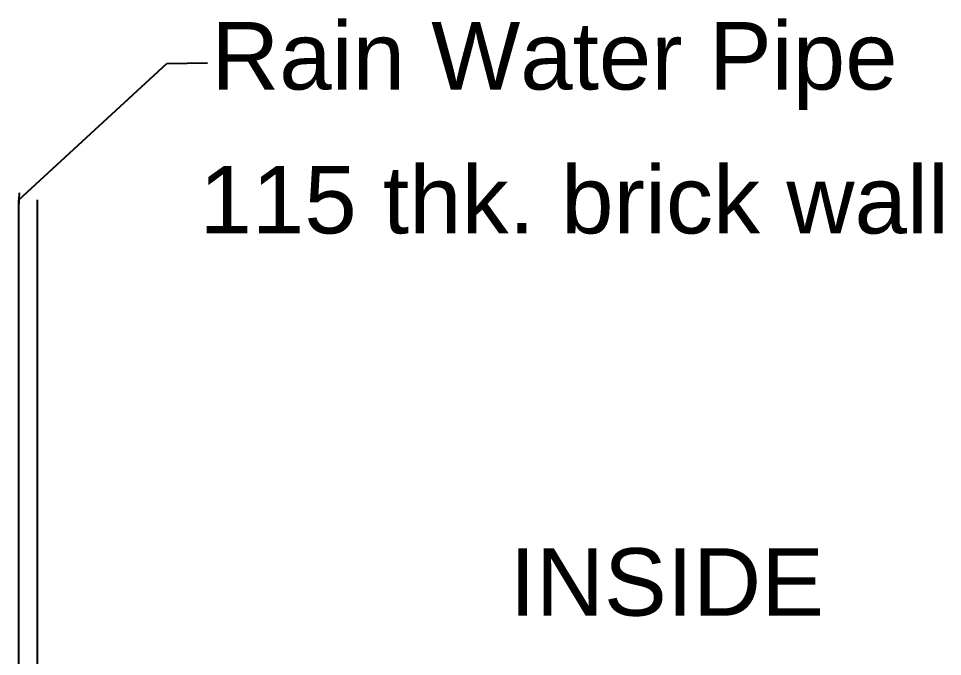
# Model space of a CAD drawing. Header units: metres. Extents: x 574 to 1032, y -195 to -67.
# Drawn here: x 829.29 to 842.95, y -132.81 to -123.37 of the extents above; entities that cross this region are included whole.
import ezdxf

# ---------------------------------------------------------------- set-up
doc = ezdxf.new("R2010")
doc.units = ezdxf.units.M
doc.header["$LTSCALE"] = 20
doc.header["$MEASUREMENT"] = 0
doc.styles.add('RS', font='romans.shx', dxfattribs={"width": 0.8})
doc.styles.get("Standard").update_dxf_attribs({"font": 'arial.ttf'})
doc.dimstyles.new('my1', dxfattribs={"dimtxt": 0.23, "dimasz": 0.15, "dimexe": 0, "dimexo": 24, "dimgap": 0.1, "dimtad": 1, "dimtoh": 1, "dimzin": 3, "dimdsep": 46, "dimtxsty": 'RS', "dimblk": 'OBLIQUE', "dimcen": 0.09, "dimdle": 0.1, "dimse1": 1, "dimse2": 1, "dimclrd": 8, "dimclre": 256, "dimclrt": 210, "dimadec": 0, "dimazin": 0, "dimtfac": 0.1, "dimtofl": 0, "dimtmove": 0, "dimatfit": 3, "dimldrblk": 'OBLIQUE', "dimfxl": 0, "dimtolj": 1, "dimtzin": 0, "dimarcsym": 0})

# ---------------------------------------------------------------- blocks, each defined once
blk = doc.blocks.new('_Oblique')
at = {"color": 0, "linetype": 'ByBlock', "lineweight": -2}
blk.add_line((-0.5, -0.5), (0.5, 0.5), dxfattribs=at)

msp = doc.modelspace()

# ---------------------------------------------------------------- linework, layer by layer
at = {"color": 7}
for p, q in [((829.29269, -136.09199), (829.29269, -126.05767)), ((829.29269, -136.14566), (829.29269, -126.05767)), ((829.56808, -135.88404), (829.56808, -126.05767))]:
    msp.add_line(p, q, dxfattribs=at)

# ---------------------------------------------------------------- texts
at = {"color": 7, "ltscale": 7}
for s, p in [('Rain Water Pipe', (832.13654, -124.42608)), ('115 thk. brick wall', (831.96339, -126.55445)), ('INSIDE', (836.55004, -132.20765))]:
    msp.add_text(s, height=0.998099, dxfattribs=at).set_placement(p)

# ---------------------------------------------------------------- leaders
at = {"color": 7}
msp.add_leader([(829.29269, -126.05767), (831.48354, -124.04216), (832.08175, -124.02995)], dimstyle='my1', dxfattribs=at)

doc.saveas('drawing.dxf')
